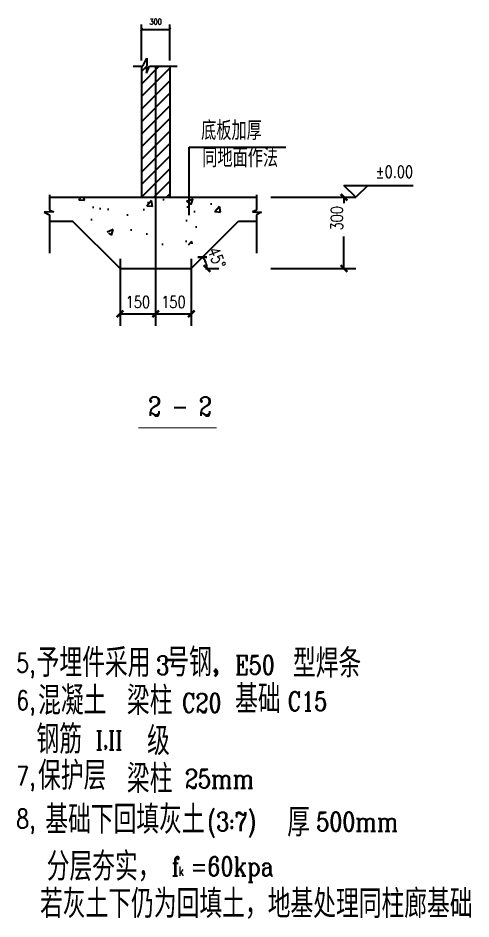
# Model space of a CAD drawing. Extents: x 782421 to 818568, y -186942 to -170294.
# Drawn here: x 803596 to 808371, y -186569 to -177065 of the extents above; entities that cross this region are included whole.
import ezdxf
from ezdxf.enums import TextEntityAlignment as Align

# ---------------------------------------------------------------- set-up
doc = ezdxf.new("R2010")
doc.units = 0
doc.header["$LTSCALE"] = 700
doc.header["$MEASUREMENT"] = 0
doc.layers.get('0').update_dxf_attribs({"color": 150, "linetype": 'CONTINUOUS'})
for name, color, linetype in [('DIM', 3, 'CONTINUOUS'), ('PO', 4, 'CONTINUOUS'), ('PUB_DIM', 3, 'CONTINUOUS'), ('WALL', 4, 'CONTINUOUS')]:
    doc.layers.add(name, color=color, linetype=linetype)
doc.styles.add('_HZTXT1', font='complex.shx', dxfattribs={"width": 0.8, "bigfont": 'hztxt.shx'})
doc.styles.add('DIM_FONT', font='SIMPLEX', dxfattribs={"width": 0.8})
doc.dimstyles.new('DIMN50', dxfattribs={"dimscale": 0.5, "dimtxt": 250, "dimasz": 1, "dimexe": 250, "dimexo": 300, "dimgap": 125, "dimtad": 1, "dimdec": 0, "dimzin": 0, "dimtxsty": 'DIM_FONT', "dimblk": '_DIMX', "dimblk1": '_DIMX', "dimblk2": '_DIMX', "dimsah": 1, "dimcen": 9, "dimdle": 48, "dimclrd": 256, "dimclrt": 7, "dimazin": 3, "dimtfac": 1, "dimtdec": 0, "dimtix": 1, "dimtmove": 0, "dimatfit": 3, "dimtolj": 1, "dimtzin": 0})
doc.dimstyles.new('NORMAL', dxfattribs={"dimtxt": 250, "dimasz": 1, "dimexe": 250, "dimexo": 300, "dimgap": 125, "dimtad": 1, "dimdec": 0, "dimzin": 0, "dimtxsty": 'DIM_FONT', "dimblk": '_DIMX', "dimblk1": '_DIMX', "dimblk2": '_DIMX', "dimsah": 1, "dimcen": 9, "dimdle": 48, "dimclrd": 256, "dimclrt": 7, "dimazin": 3, "dimtfac": 1, "dimtdec": 0, "dimtix": 1, "dimtmove": 0, "dimatfit": 3, "dimtolj": 1, "dimtzin": 0})

# ---------------------------------------------------------------- blocks, each defined once
blk = doc.blocks.new('_DIMX')
blk.add_lwpolyline([(-70, -70, 50, 50, 0), (70, 70, 50, 50, 0)], format="xyseb")
blk = doc.blocks.new('*D31')
at = {"color": 0, "linetype": 'BYBLOCK'}
blk.add_line((785501.1, -159576.1), (785642.6, -159576.1), dxfattribs=at)
at = {"linetype": 'BYBLOCK'}
blk.add_arc((785351.1, -159576.1), 166.5, 0.17207, 44.82793, dxfattribs=at)
at = {"linetype": 'BYBLOCK', "xscale": 0.5, "yscale": 0.5, "zscale": 0.5}
for p, rotation in [((785468.8, -159458.4), 134.9139673647573), ((785517.6, -159576.1), 270.0860326353177)]:
    blk.add_blockref('_DIMX', p, dxfattribs=dict(at, rotation=rotation))
at = {"color": 7, "linetype": 'BYBLOCK', "insert": (785620.4, -159464.6), "char_height": 125, "attachment_point": 5, "rotation": 292.5, "style": 'DIM_FONT'}
blk.add_mtext('\\A1;45°', dxfattribs=at)
blk = doc.blocks.new('*D63')
at = {"color": 0, "linetype": 'BYBLOCK'}
for p, q in [((806046.8, -178956), (806944.6, -178956)), ((806046.8, -179706), (806944.6, -179706))]:
    blk.add_line(p, q, dxfattribs=at)
at = {"linetype": 'BYBLOCK'}
for p, q in [((806819.6, -178956.5), (806819.6, -179019)), ((806819.6, -179705.5), (806819.6, -179367.8))]:
    blk.add_line(p, q, dxfattribs=at)
at = {"linetype": 'BYBLOCK', "xscale": 0.5, "yscale": 0.5, "zscale": 0.5}
for p, rotation in [((806819.6, -178956), 90), ((806819.6, -179706), 270)]:
    blk.add_blockref('_DIMX', p, dxfattribs=dict(at, rotation=rotation))
at = {"color": 7, "linetype": 'BYBLOCK', "insert": (806744.6, -179176.7), "char_height": 125, "attachment_point": 5, "rotation": 90, "style": 'DIM_FONT'}
blk.add_mtext('\\A1;300', dxfattribs=at)
blk = doc.blocks.new('*D64')
at = {"color": 0, "linetype": 'BYBLOCK'}
for p, q in [((784826.1, -157633.3), (784826.1, -157254)), ((785126.1, -157633.3), (785126.1, -157254))]:
    blk.add_line(p, q, dxfattribs=at)
at = {"linetype": 'BYBLOCK'}
blk.add_line((784826.3, -157304), (785125.9, -157304), dxfattribs=at)
at = {"linetype": 'BYBLOCK', "xscale": 0.2, "yscale": 0.2, "zscale": 0.2, "rotation": 180}
blk.add_blockref('_DIMX', (784826.1, -157304), dxfattribs=at)
at = {"linetype": 'BYBLOCK', "xscale": 0.2, "yscale": 0.2, "zscale": 0.2}
blk.add_blockref('_DIMX', (785126.1, -157304), dxfattribs=at)
at = {"color": 7, "linetype": 'BYBLOCK', "insert": (784976.1, -157224), "char_height": 60, "attachment_point": 5, "style": 'DIM_FONT'}
blk.add_mtext('\\A1;300', dxfattribs=at)
blk = doc.blocks.new('*D65')
at = {"color": 0, "linetype": 'BYBLOCK'}
for p, q in [((784601.1, -159726.1), (784601.1, -160430.3)), ((784976.1, -159976.1), (784976.1, -160430.3))]:
    blk.add_line(p, q, dxfattribs=at)
at = {"linetype": 'BYBLOCK'}
blk.add_line((784601.6, -160305.3), (784975.6, -160305.3), dxfattribs=at)
at = {"linetype": 'BYBLOCK', "xscale": 0.5, "yscale": 0.5, "zscale": 0.5, "rotation": 180}
blk.add_blockref('_DIMX', (784601.1, -160305.3), dxfattribs=at)
at = {"linetype": 'BYBLOCK', "xscale": 0.5, "yscale": 0.5, "zscale": 0.5}
blk.add_blockref('_DIMX', (784976.1, -160305.3), dxfattribs=at)
at = {"color": 7, "linetype": 'BYBLOCK', "insert": (784788.6, -160180.3), "char_height": 125, "attachment_point": 5, "style": 'DIM_FONT'}
blk.add_mtext('\\A1;150', dxfattribs=at)
blk = doc.blocks.new('*D66')
at = {"color": 0, "linetype": 'BYBLOCK'}
for p, q in [((785351.1, -159726.1), (785351.1, -160430.3)), ((784976.1, -159976.1), (784976.1, -160430.3))]:
    blk.add_line(p, q, dxfattribs=at)
at = {"linetype": 'BYBLOCK'}
blk.add_line((784976.6, -160305.3), (785350.6, -160305.3), dxfattribs=at)
at = {"linetype": 'BYBLOCK', "xscale": 0.5, "yscale": 0.5, "zscale": 0.5, "rotation": 180}
blk.add_blockref('_DIMX', (784976.1, -160305.3), dxfattribs=at)
at = {"linetype": 'BYBLOCK', "xscale": 0.5, "yscale": 0.5, "zscale": 0.5}
blk.add_blockref('_DIMX', (785351.1, -160305.3), dxfattribs=at)
at = {"color": 7, "linetype": 'BYBLOCK', "insert": (785163.6, -160180.3), "char_height": 125, "attachment_point": 5, "style": 'DIM_FONT'}
blk.add_mtext('\\A1;150', dxfattribs=at)

msp = doc.modelspace()

# ---------------------------------------------------------------- hatches: boundary and pattern name
at = {"layer": 'WALL'}
h = msp.add_hatch(dxfattribs=at)
h.set_pattern_fill('ANSI31', color=256, scale=750, style=0)
h.set_pattern_definition([(45, (-1099351.35, 194034.8), (-66.2912607, 66.2912607), [])])
h.paths.add_polyline_path([(805196.8, -177573.2), (805046.8, -177573.2), (805046.8, -178956), (805196.8, -178956)])
h.paths.add_polyline_path([(804896.8, -178956), (805046.8, -178956), (805046.8, -177573.2), (804983.1, -177573.2), (804950.9, -177646.4), (804954.6, -177489.3), (804912.1, -177573.2), (804896.8, -177573.2)])
h = msp.add_hatch(dxfattribs=at)
h.set_pattern_fill('AR-CONC', color=256, scale=100, style=0)
h.set_pattern_definition([(50, (-1099351.35, 194034.8), (717.26018, -62.75213), [75, -825]), (355, (-1099351.35, 194034.8), (-138.75133, 752.19213), [60, -660]), (100.4514, (-1099291.6, 194029.6), (578.50938, 689.43954), [63.7402, -701.1421]), (46.1842, (-1099351.35, 194234.8), (1067.24105, -165.519), [112.5, -1237.5]), (96.6356, (-1099262.4, 194221), (934.6627, 974.11787), [95.6103, -1051.713]), (351.1842, (-1099351.3, 194234.8), (934.66195, 974.1186), [90, -990]), (21, (-1099251.35, 194184.8), (596.90705, -402.61889), [75, -825]), (326, (-1099251.35, 194184.8), (243.31533, 725.15005), [60, -660]), (71.4514, (-1099201.6, 194151.25), (840.22263, 322.5305), [63.7402, -701.1421]), (37.5, (-1099351.35, 194034.8), (12.159855, 332.893854), [0, -652, 0, -670, 0, -662.5]), (7.5, (-1099351.35, 194034.8), (263.06954, 394.41171), [0, -382, 0, -637, 0, -252.5]), (327.5, (-1099574.35, 194034.8), (533.822436, -22.55487), [0, -250, 0, -780, 0, -1035]), (317.5, (-1099674.35, 194034.8), (583.18617, 100.10498), [0, -325, 0, -518, 0, -735])])
h.paths.add_polyline_path([(805046.8, -178956), (804195.4, -178956), (804195.4, -179092.6), (804238.1, -179110.4), (804142, -179114), (804195.4, -179142.4), (804195.4, -179206), (804421.8, -179206), (804671.8, -179456), (805046.8, -179456)])
h.paths.add_polyline_path([(805898.2, -179092.6), (805898.2, -178956), (805046.8, -178956), (805046.8, -179456), (805421.8, -179456), (805671.8, -179206), (805898.2, -179206), (805898.2, -179142.4), (805951.5, -179114), (805855.4, -179110.4)])

# ---------------------------------------------------------------- linework, layer by layer
at = {"layer": 'DIM'}
msp.add_line((805046.8, -177573.2), (805046.8, -180067.8), dxfattribs=at)
at = {"layer": 'PUB_DIM'}
for p, q in [((807032.4, -178831), (807282.4, -178831)), ((807157.4, -178956), (807032.4, -178831)), ((807157.4, -178831), (807761, -178831)), ((807282.4, -178831), (807157.4, -178956))]:
    msp.add_line(p, q, dxfattribs=at)
at = {"layer": 'WALL'}
for p, q in [((804912.1, -177573.2), (804954.6, -177489.3)), ((804954.6, -177489.3), (804950.9, -177646.4)), ((804809.1, -177573.2), (804912.1, -177573.2)), ((804896.8, -177573.2), (804896.8, -178956)), ((804950.9, -177646.4), (804983.2, -177573.1)), ((804983.1, -177573.2), (805272.3, -177573.2)), ((805196.8, -177573.2), (805196.8, -178956)), ((805398.5, -179143.6), (805398.5, -178428.7)), ((805398.5, -178428.7), (806420.6, -178428.7)), ((803926.2, -178929), (803926.2, -179092.6)), ((803927.6, -178956), (806109.6, -178956)), ((806110.9, -178929), (806110.9, -179092.6)), ((803974.3, -179110.4), (803872.8, -179114)), ((803872.8, -179114), (803926.2, -179142.4)), ((803926.2, -179092.6), (803974.3, -179110.4)), ((803926.2, -179142.4), (803926.2, -179544.3)), ((806110.9, -179092.6), (806068.2, -179110.4)), ((806068.2, -179110.4), (806164.3, -179114)), ((806164.3, -179114), (806110.9, -179142.4)), ((806110.9, -179142.4), (806110.9, -179544.3)), ((803927.6, -179206), (804171.8, -179206)), ((804671.8, -179706), (804171.8, -179206)), ((805421.8, -179706), (805921.8, -179206)), ((805921.8, -179206), (806109.6, -179206)), ((804671.8, -179706), (805421.8, -179706))]:
    msp.add_line(p, q, dxfattribs=at)
at = {"layer": 'WALL', "const_width": 10}
msp.add_lwpolyline([(804864, -181388), (805689.3, -181388)], dxfattribs=at)

# ---------------------------------------------------------------- texts
at = {"layer": 'PO', "style": '_HZTXT1', "width": 0.8}
msp.add_text('k', height=100, dxfattribs=at).set_placement((805286.4, -186114))
at = {"layer": 'PUB_DIM', "width": 0.8}
for s, height, style, p in [('同地面作法', 200, '_HZTXT1', (805537.8, -178638.5)), ('予埋件采用', 300, '_HZTXT1', (803791.9, -184016.6)), ('号钢,', 300, '_HZTXT1', (805159.1, -184011.9)), ('型焊条', 300, '_HZTXT1', (806494.4, -184022.1)), ('5,', 200, 'DIM_FONT', (803575.4, -183969)), ('3', 200, '_HZTXT1', (805053, -183993.7)), ('E50', 200, '_HZTXT1', (805884.1, -183989.4)), ('混凝土', 300, '_HZTXT1', (803807.1, -184415.9)), ('梁柱', 300, '_HZTXT1', (804743.7, -184415.9)), ('基础', 300, '_HZTXT1', (805884.6, -184398.9)), ('6,', 200, 'DIM_FONT', (803575.4, -184362.7)), ('C20', 200, '_HZTXT1', (805322.2, -184389.4)), ('C15', 200, '_HZTXT1', (806437.6, -184372.4)), ('钢筋', 300, '_HZTXT1', (803790.1, -184824.4)), ('级', 300, '_HZTXT1', (804956.6, -184841.4)), ('I,II', 200, '_HZTXT1', (804414.5, -184785.1)), ('7,', 200, 'DIM_FONT', (803575.4, -185160)), ('保护层', 300, '_HZTXT1', (803807.1, -185207.3)), ('梁柱', 300, '_HZTXT1', (804743.7, -185241.4)), ('25mm', 200, '_HZTXT1', (805356.2, -185189.3)), ('基础下回填灰土', 300, '_HZTXT1', (803883.6, -185671)), ('8,', 200, 'DIM_FONT', (803575.4, -185611.6)), ('(3:7)', 200, '_HZTXT1', (805588.9, -185641.9)), ('厚', 300, '_HZTXT1', (806434.2, -185700.2)), ('500mm', 200, '_HZTXT1', (806740.3, -185641.9)), ('分层夯实，', 300, '_HZTXT1', (803898.1, -186166.3)), ('f =60kpa', 200, '_HZTXT1', (805215.2, -186114)), ('若灰土下仍为回填土，地基处理同柱廊基础', 300, '_HZTXT1', (803827.9, -186559.6))]:
    msp.add_text(s, height=height, dxfattribs=dict(at, style=style)).set_placement(p)
at = {"layer": 'PUB_DIM', "style": 'DIM_FONT', "width": 0.8}
msp.add_text('%%P0.00', height=125, dxfattribs=at).set_placement((807563.5, -178686.9), align=Align.MIDDLE)
at = {"layer": 'WALL', "style": '_HZTXT1', "width": 0.8}
for s, p in [('底板加厚', (805526.2, -178352.1)), ('2 - 2', (804967.2, -181260.4))]:
    msp.add_text(s, height=200, dxfattribs=at).set_placement(p)

# ---------------------------------------------------------------- dimensions: what is measured, and where the dimension line sits
at = {"layer": 'DIM'}
dim = msp.add_linear_dim(base=(807032.4, -178956), p1=(806109.6, -179706), p2=(806109.6, -178956), angle=90, text='300', dimstyle='DIMN50', dxfattribs=at)
dim.commit()
dim.dimension.update_dxf_attribs({"geometry": '*D63', "text_midpoint": (806957.4, -179176.7), "dimtype": 160, "insert": (212.8, 0)})
dim = msp.add_angular_dim_2l(base=(805582.6, -179662.9), line1=((804671.8, -179706), (805421.8, -179706)), line2=((805421.8, -179706), (805671.8, -179456)), dimstyle='DIMN50', dxfattribs=at)
dim.commit()
dim.dimension.update_dxf_attribs({"geometry": '*D31', "text_midpoint": (805691.1, -179594.4), "insert": (20070.7, -20129.9)})
for base, p1, p2, picture, middle in [((805046.8, -180185.2), (804671.8, -179456), (805046.8, -179706), '*D65', (804859.3, -180060.2)), ((805421.8, -180185.2), (805046.8, -179706), (805421.8, -179456), '*D66', (805234.3, -180060.2))]:
    dim = msp.add_linear_dim(base=base, p1=p1, p2=p2, text='150', dimstyle='DIMN50', dxfattribs=at)
    dim.commit()
    dim.dimension.update_dxf_attribs({"geometry": picture, "text_midpoint": middle, "insert": (20070.7, -19879.9)})
at = {"layer": 'WALL'}
dim = msp.add_linear_dim(base=(805196.8, -177183.9), p1=(804896.8, -177573.2), p2=(805196.8, -177573.2), dimstyle='NORMAL', override={"dimtxt": 60, "dimasz": 0.2, "dimexe": 50, "dimexo": 60, "dimgap": 50}, dxfattribs=at)
dim.commit()
dim.dimension.update_dxf_attribs({"geometry": '*D64', "text_midpoint": (805046.8, -177103.9), "insert": (20070.7, -19879.9)})

doc.saveas('drawing.dxf')
